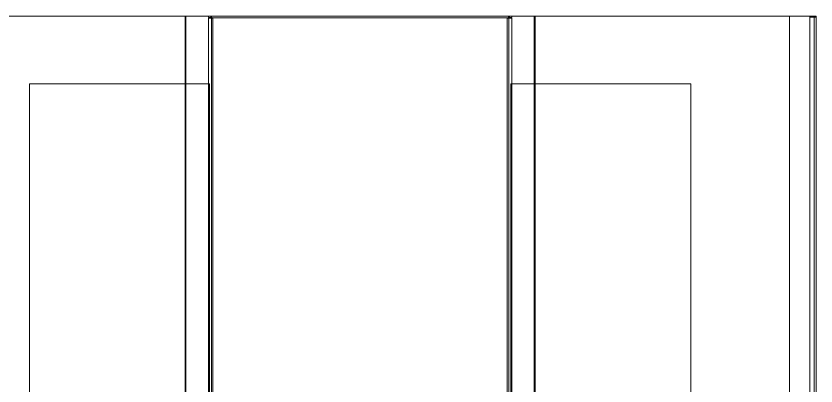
# Model space of a CAD drawing. Header units: millimetres. Extents: x 0 to 100, y -18 to 194.
# Drawn here: x 40.7 to 100, y 166.9 to 194.3 of the extents above; entities that cross this region are included whole.
import ezdxf

# ---------------------------------------------------------------- set-up
doc = ezdxf.new("R2010")
doc.units = ezdxf.units.MM
for name, color, linetype in [('4203-77997_0', 7, 'Continuous'), ('4203-78016_1_0', 7, 'Continuous'), ('4203-78017_0', 7, 'Continuous'), ('4203-78022_0', 7, 'Continuous')]:
    doc.layers.add(name, color=color, linetype=linetype)

msp = doc.modelspace()

# ---------------------------------------------------------------- linework, layer by layer
at = {"layer": '4203-77997_0', "color": 0, "linetype": 'Continuous', "lineweight": 9}
for p, q in [((99.585, 194.217), (99.585, 194.297)), ((99.805, 194.217), (99.805, 194.297))]:
    msp.add_line(p, q, dxfattribs=at)
at = {"layer": '4203-78016_1_0', "color": 0, "linetype": 'Continuous', "lineweight": 9}
for p, q in [((54.934, 194.297), (32.828, 194.297)), ((53.204, 194.297), (53.204, 63.125)), ((53.267, 194.297), (53.267, 63.125)), ((55.183, 194.161), (55.183, 194.147)), ((77.2, 194.161), (77.2, 194.147)), ((99.555, 194.297), (77.449, 194.297)), ((79.116, 194.297), (79.116, 63.125)), ((79.179, 194.297), (79.179, 63.125)), ((98.055, 194.297), (98.055, 63.125)), ((99.555, 194.297), (99.555, 63.125)), ((55.011, 189.269), (41.655, 189.269)), ((41.655, 63.125), (41.655, 189.269)), ((55.011, 132.539), (55.011, 189.269)), ((77.373, 132.539), (77.373, 189.269)), ((77.373, 189.269), (90.728, 189.269)), ((90.728, 189.269), (90.728, 63.125))]:
    msp.add_line(p, q, dxfattribs=at)
at = {"layer": '4203-78017_0', "color": 0, "linetype": 'Continuous', "lineweight": 9}
for p, q in [((99.905, 194.297), (99.555, 194.297)), ((100.025, 194.217), (99.555, 194.217)), ((99.885, 63.125), (99.885, 194.217)), ((99.905, 194.297), (99.905, 194.217)), ((100.025, 194.297), (99.905, 194.297)), ((100.025, 63.125), (100.025, 194.297))]:
    msp.add_line(p, q, dxfattribs=at)
at = {"layer": '4203-78022_0', "color": 0, "linetype": 'Continuous', "lineweight": 9}
for p, q in [((54.934, 194.297), (54.934, 194.177)), ((77.449, 194.297), (54.934, 194.297)), ((54.934, 194.177), (55.11, 194.177)), ((54.934, 132.469), (54.934, 194.147)), ((55.274, 194.147), (54.934, 194.147)), ((55.11, 194.297), (55.11, 194.177)), ((55.154, 132.469), (55.154, 194.147)), ((55.185, 194.184), (55.195, 194.157)), ((55.195, 194.147), (55.195, 194.157)), ((77.188, 194.157), (55.195, 194.157)), ((55.274, 132.469), (55.274, 194.147)), ((77.109, 194.147), (77.109, 132.469)), ((77.109, 194.147), (77.449, 194.147)), ((77.198, 194.184), (77.188, 194.157)), ((77.188, 194.147), (77.188, 194.157)), ((77.229, 194.147), (77.229, 132.469)), ((77.273, 194.297), (77.273, 194.177)), ((77.273, 194.177), (77.449, 194.177)), ((77.449, 194.297), (77.449, 194.177)), ((77.449, 194.147), (77.449, 132.469))]:
    msp.add_line(p, q, dxfattribs=at)
for points in [[(55.11, 194.297), (55.12, 194.294), (55.131, 194.286), (55.142, 194.273), (55.153, 194.256), (55.163, 194.235), (55.174, 194.21), (55.185, 194.184)], [(55.11, 194.177), (55.12, 194.176), (55.131, 194.175), (55.142, 194.173), (55.153, 194.171), (55.163, 194.168), (55.174, 194.164), (55.185, 194.161), (55.195, 194.157)], [(77.273, 194.177), (77.263, 194.176), (77.252, 194.175), (77.241, 194.173), (77.231, 194.171), (77.22, 194.168), (77.209, 194.164), (77.198, 194.161), (77.188, 194.157)], [(77.273, 194.297), (77.263, 194.294), (77.252, 194.286), (77.241, 194.273), (77.231, 194.256), (77.22, 194.235), (77.209, 194.21), (77.198, 194.184)]]:
    msp.add_lwpolyline(points, dxfattribs=at)

doc.saveas('drawing.dxf')
